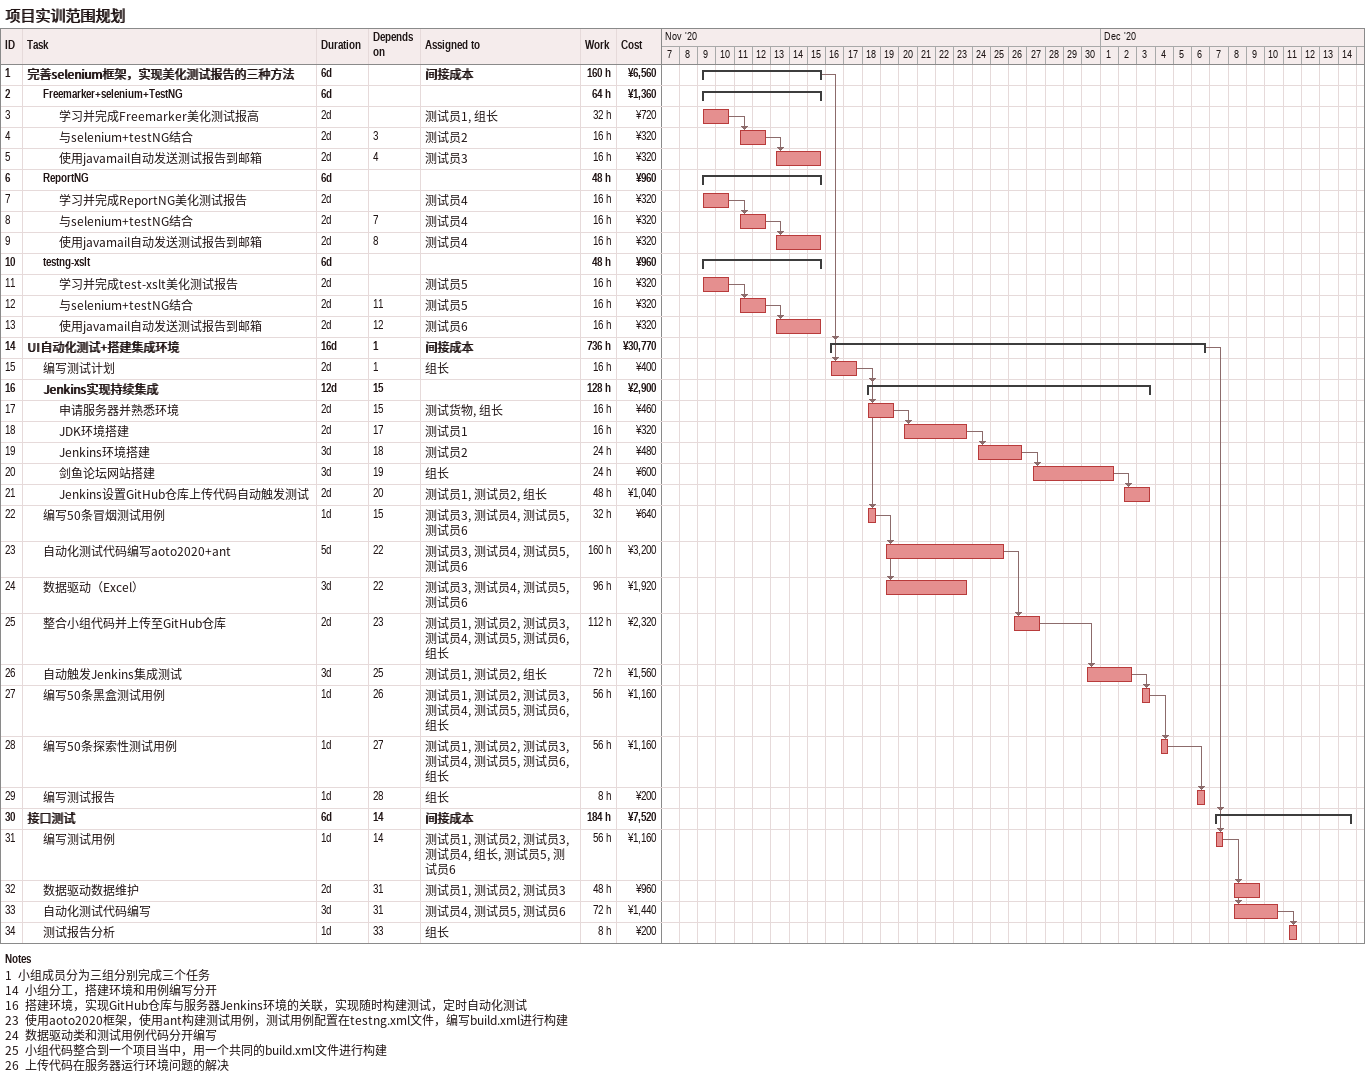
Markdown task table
项目实训范围规划

| ID | Level | Task | Duration | Start | Finish | Predecessors | Resources | Work (h) | Cost (¥) |
|---|---|---|---|---|---|---|---|---|---|
| 1 | 1 | **完善selenium框架，实现美化测试报告的三种方法** | 6d | 2020-11-09 | 2020-11-15 |  | 间接成本 | 160 | 6560 |
| 2 | 2 | **Freemarker+selenium+TestNG** | 6d | 2020-11-09 | 2020-11-15 |  |  | 64 | 1360 |
| 3 | 3 | 学习并完成Freemarker美化测试报高 | 2d | 2020-11-09 | 2020-11-10 |  | 测试员1, 组长 | 32 | 720 |
| 4 | 3 | 与selenium+testNG结合 | 2d | 2020-11-11 | 2020-11-12 | 3 | 测试员2 | 16 | 320 |
| 5 | 3 | 使用javamail自动发送测试报告到邮箱 | 2d | 2020-11-13 | 2020-11-15 | 4 | 测试员3 | 16 | 320 |
| 6 | 2 | **ReportNG** | 6d | 2020-11-09 | 2020-11-15 |  |  | 48 | 960 |
| 7 | 3 | 学习并完成ReportNG美化测试报告 | 2d | 2020-11-09 | 2020-11-10 |  | 测试员4 | 16 | 320 |
| 8 | 3 | 与selenium+testNG结合 | 2d | 2020-11-11 | 2020-11-12 | 7 | 测试员4 | 16 | 320 |
| 9 | 3 | 使用javamail自动发送测试报告到邮箱 | 2d | 2020-11-13 | 2020-11-15 | 8 | 测试员4 | 16 | 320 |
| 10 | 2 | **testng-xslt** | 6d | 2020-11-09 | 2020-11-15 |  |  | 48 | 960 |
| 11 | 3 | 学习并完成test-xslt美化测试报告 | 2d | 2020-11-09 | 2020-11-10 |  | 测试员5 | 16 | 320 |
| 12 | 3 | 与selenium+testNG结合 | 2d | 2020-11-11 | 2020-11-12 | 11 | 测试员5 | 16 | 320 |
| 13 | 3 | 使用javamail自动发送测试报告到邮箱 | 2d | 2020-11-13 | 2020-11-15 | 12 | 测试员6 | 16 | 320 |
| 14 | 1 | **UI自动化测试+搭建集成环境** | 16d | 2020-11-16 | 2020-12-06 | 1 | 间接成本 | 736 | 30770 |
| 15 | 2 | 编写测试计划 | 2d | 2020-11-16 | 2020-11-17 | 1 | 组长 | 16 | 400 |
| 16 | 2 | **Jenkins实现持续集成** | 12d | 2020-11-18 | 2020-12-03 | 15 |  | 128 | 2900 |
| 17 | 3 | 申请服务器并熟悉环境 | 2d | 2020-11-18 | 2020-11-19 | 15 | 测试货物, 组长 | 16 | 460 |
| 18 | 3 | JDK环境搭建 | 2d | 2020-11-20 | 2020-11-23 | 17 | 测试员1 | 16 | 320 |
| 19 | 3 | Jenkins环境搭建 | 3d | 2020-11-24 | 2020-11-26 | 18 | 测试员2 | 24 | 480 |
| 20 | 3 | 剑鱼论坛网站搭建 | 3d | 2020-11-27 | 2020-12-01 | 19 | 组长 | 24 | 600 |
| 21 | 3 | Jenkins设置GitHub仓库上传代码自动触发测试 | 2d | 2020-12-02 | 2020-12-03 | 20 | 测试员1, 测试员2, 组长 | 48 | 1040 |
| 22 | 2 | 编写50条冒烟测试用例 | 1d | 2020-11-18 | 2020-11-18 | 15 | 测试员3, 测试员4, 测试员5, 测试员6 | 32 | 640 |
| 23 | 2 | 自动化测试代码编写aoto2020+ant | 5d | 2020-11-19 | 2020-11-25 | 22 | 测试员3, 测试员4, 测试员5, 测试员6 | 160 | 3200 |
| 24 | 2 | 数据驱动（Excel） | 3d | 2020-11-19 | 2020-11-23 | 22 | 测试员3, 测试员4, 测试员5, 测试员6 | 96 | 1920 |
| 25 | 2 | 整合小组代码并上传至GitHub仓库 | 2d | 2020-11-26 | 2020-11-27 | 23 | 测试员1, 测试员2, 测试员3, 测试员4, 测试员5, 测试员6, 组长 | 112 | 2320 |
| 26 | 2 | 自动触发Jenkins集成测试 | 3d | 2020-11-30 | 2020-12-02 | 25 | 测试员1, 测试员2, 组长 | 72 | 1560 |
| 27 | 2 | 编写50条黑盒测试用例 | 1d | 2020-12-03 | 2020-12-03 | 26 | 测试员1, 测试员2, 测试员3, 测试员4, 测试员5, 测试员6, 组长 | 56 | 1160 |
| 28 | 2 | 编写50条探索性测试用例 | 1d | 2020-12-04 | 2020-12-04 | 27 | 测试员1, 测试员2, 测试员3, 测试员4, 测试员5, 测试员6, 组长 | 56 | 1160 |
| 29 | 2 | 编写测试报告 | 1d | 2020-12-06 | 2020-12-06 | 28 | 组长 | 8 | 200 |
| 30 | 1 | **接口测试** | 6d | 2020-12-07 | 2020-12-14 | 14 | 间接成本 | 184 | 7520 |
| 31 | 2 | 编写测试用例 | 1d | 2020-12-07 | 2020-12-07 | 14 | 测试员1, 测试员2, 测试员3, 测试员4, 组长, 测试员5, 测试员6 | 56 | 1160 |
| 32 | 2 | 数据驱动数据维护 | 2d | 2020-12-08 | 2020-12-09 | 31 | 测试员1, 测试员2, 测试员3 | 48 | 960 |
| 33 | 2 | 自动化测试代码编写 | 3d | 2020-12-08 | 2020-12-10 | 31 | 测试员4, 测试员5, 测试员6 | 72 | 1440 |
| 34 | 2 | 测试报告分析 | 1d | 2020-12-11 | 2020-12-11 | 33 | 组长 | 8 | 200 |

Notes
- 1: 小组成员分为三组分别完成三个任务
- 14: 小组分工，搭建环境和用例编写分开
- 16: 搭建环境，实现GitHub仓库与服务器Jenkins环境的关联，实现随时构建测试，定时自动化测试
- 23: 使用aoto2020框架，使用ant构建测试用例，测试用例配置在testng.xml文件，编写build.xml进行构建
- 24: 数据驱动类和测试用例代码分开编写
- 25: 小组代码整合到一个项目当中，用一个共同的build.xml文件进行构建
- 26: 上传代码在服务器运行环境问题的解决
